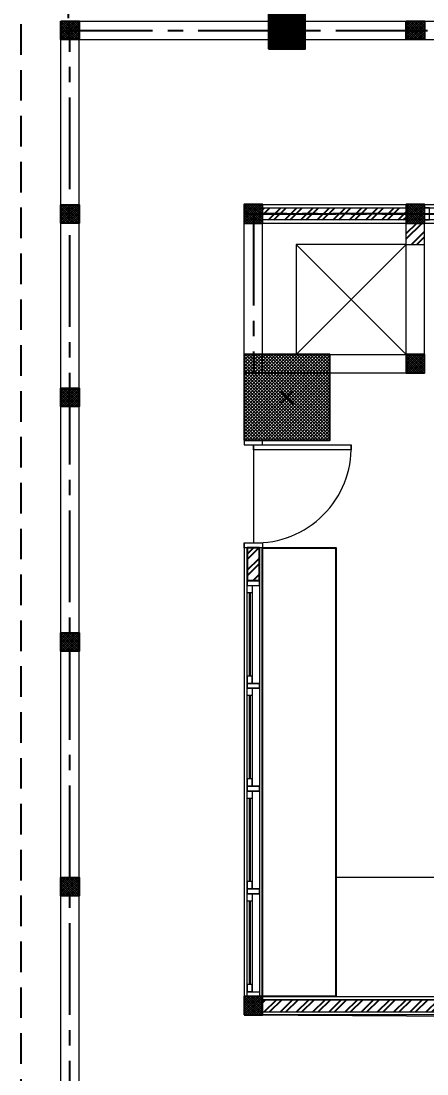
# Model space of a CAD drawing. Header units: inches. Extents: x 249 to 1192, y -18 to 440.
# Drawn here: x 761.21 to 764.53, y 212.84 to 221.45 of the extents above; entities that cross this region are included whole.
import ezdxf

# ---------------------------------------------------------------- set-up
doc = ezdxf.new("R2010")
doc.units = ezdxf.units.IN
doc.header["$MEASUREMENT"] = 0
doc.linetypes.add('CENTER2', pattern=[1.125, 0.75, -0.125, 0.125, -0.125])
doc.linetypes.add('DASHED2', pattern=[0.375, 0.25, -0.125])
for name, color, linetype, lineweight in [('ARSIR BETON', 8, 'Continuous', 0), ('DIMENSI', 85, 'Continuous', 20), ('DINDING', 6, 'Continuous', 0), ('DINDING2', 137, 'Continuous', 20), ('KACA', 141, 'Continuous', 30), ('KUSEN', 16, 'Continuous', 15)]:
    doc.layers.add(name, color=color, linetype=linetype, lineweight=lineweight)
for name, color, linetype in [('ARSIR DINDING', 64, 'Continuous'), ('AS', 15, 'CENTER2'), ('ATAP', 123, 'Continuous'), ('FURNITURE', 11, 'Continuous'), ('KOLOM', 5, 'Continuous')]:
    doc.layers.add(name, color=color, linetype=linetype)
doc.styles.get("Standard").update_dxf_attribs({"font": 'arial.ttf'})
doc.dimstyles.new('UK. GDG PERTEMUAN', dxfattribs={"dimtxt": 0.5, "dimasz": 0.5, "dimexe": 0.5, "dimexo": 0.05, "dimgap": 0.1, "dimtad": 2, "dimdec": 0, "dimlfac": 100, "dimzin": 0, "dimdsep": 46, "dimtxsty": 'Standard', "dimblk": 'OBLIQUE', "dimcen": 0.09, "dimclrd": 8, "dimclre": 256, "dimclrt": 256, "dimadec": 0, "dimazin": 0, "dimtfac": 1, "dimtdec": 0, "dimtofl": 0, "dimtmove": 0, "dimatfit": 3, "dimldrblk": 'OBLIQUE', "dimfxl": 0, "dimtolj": 1, "dimtzin": 0, "dimarcsym": 0})

# ---------------------------------------------------------------- blocks, each defined once
blk = doc.blocks.new('K1')
at = {"layer": 'ARSIR BETON'}
h = blk.add_hatch(dxfattribs=at)
h.set_pattern_fill('ANSI37', color=256, scale=0.15, style=0)
h.set_pattern_definition([(45, (258.37489, 277.120751), (-0.01325825, 0.01325825), []), (135, (258.37489, 277.120751), (-0.01325825, -0.01325825), [])])
h.paths.add_polyline_path([(259.1249, 277.1708), (259.1249, 277.8708), (258.4249, 277.8708), (258.4249, 277.1708)])
at = {"layer": 'KOLOM'}
blk.add_lwpolyline([(258.4249, 277.1708), (259.1249, 277.1708), (259.1249, 277.8708), (258.4249, 277.8708)], close=True, dxfattribs=at)
for points in [[(258.7249, 277.5708), (258.8249, 277.4708)], [(258.7249, 277.4708), (258.8249, 277.5708)]]:
    blk.add_lwpolyline(points, dxfattribs=at)
blk = doc.blocks.new('K2')
at = {"layer": 'ARSIR BETON'}
h = blk.add_hatch(dxfattribs=at)
h.set_pattern_fill('ANSI37', color=256, scale=0.1, style=0)
h.set_pattern_definition([(45, (-38.743626, 268.082874), (-0.0088388, 0.0088388), []), (135, (-38.743626, 268.082874), (-0.0088388, -0.0088388), [])])
h.paths.add_polyline_path([(-38.5936, 268.2329), (-38.7436, 268.2329), (-38.7436, 268.0829), (-38.5936, 268.0829)])
at = {"layer": 'KOLOM'}
blk.add_lwpolyline([(-38.7436, 268.0829), (-38.5936, 268.0829), (-38.5936, 268.2329), (-38.7436, 268.2329)], close=True, dxfattribs=at)
blk = doc.blocks.new('K15')
at = {"layer": 'ARSIR BETON'}
h = blk.add_hatch(dxfattribs=at)
h.set_pattern_fill('ANSI37', color=256, scale=0.1, angle=179.99997, style=0)
h.set_pattern_definition([(225, (665.191469, 113.346442), (0.0088388, -0.00883884), []), (315, (665.191469, 113.346442), (0.00883884, 0.0088388), [])])
h.paths.add_polyline_path([(665.3165, 113.4964), (665.2665, 113.4964), (665.2665, 113.3464), (665.3165, 113.3464)])
h.paths.add_polyline_path([(665.2665, 113.4964), (665.2165, 113.4964), (665.2165, 113.3464), (665.2665, 113.3464)])
h.paths.add_polyline_path([(665.2165, 113.4964), (665.1915, 113.4964), (665.1915, 113.3464), (665.2165, 113.3464)])
h.paths.add_polyline_path([(665.3415, 113.4964), (665.3165, 113.4964), (665.3165, 113.4964), (665.3165, 113.3464), (665.3415, 113.3464)])
at = {"layer": 'KOLOM'}
blk.add_lwpolyline([(665.1915, 113.3464), (665.3415, 113.3464), (665.3415, 113.4964), (665.1915, 113.4964)], close=True, dxfattribs=at)
blk = doc.blocks.new('TOILET LT.2')
at = {"layer": 'ARSIR DINDING'}
h = blk.add_hatch(dxfattribs=at)
h.set_pattern_fill('ANSI32', color=256, scale=0.25, style=0)
h.set_pattern_definition([(45, (652.50368, 115.51291), (-0.0662913, 0.0662913), []), (45, (652.54787, 115.51291), (-0.0662913, 0.0662913), [])])
h.paths.add_polyline_path([(656.6287, 115.6129), (652.5037, 115.6129), (652.5037, 115.5129), (656.6287, 115.5129)])
h.paths.add_polyline_path([(656.7537, 116.6879), (656.6537, 116.6879), (656.6537, 115.6379), (656.7537, 115.6379)])
h.paths.add_polyline_path([(656.7537, 119.3379), (656.6537, 119.3379), (656.6537, 118.1379), (656.7537, 118.1379)])
h.paths.add_polyline_path([(656.7537, 122.6434), (656.6537, 122.6434), (656.6537, 121.8631), (656.7537, 121.8631)])
h.paths.add_polyline_path([(654.6287, 120.7629), (654.6287, 120.8629), (652.5037, 120.8629), (652.5037, 120.7629)])
at = {"layer": 'DINDING'}
blk.add_lwpolyline([(656.6287, 120.7379), (652.5037, 120.7379), (652.5037, 120.8879), (656.6287, 120.8879)], close=True, dxfattribs=at)
at = {"layer": 'DINDING2'}
blk.add_lwpolyline([(652.5037, 120.7629), (656.6287, 120.7629), (656.6287, 120.8629), (652.5037, 120.8629)], close=True, dxfattribs=at)
blk.add_blockref('K15', (-12.8378, 7.3915), dxfattribs=at)
blk = doc.blocks.new('LANTAI 2')
at = {"layer": 'ARSIR DINDING'}
h = blk.add_hatch(dxfattribs=at)
h.set_pattern_fill('ANSI32', color=256, scale=0.25, style=0)
h.set_pattern_definition([(45, (686.90808, 203.68867), (-0.066291, 0.066291), []), (45, (686.952275, 203.68867), (-0.066291, 0.066291), [])])
h.paths.add_polyline_path([(688.0831, 203.6887), (686.9081, 203.6887), (686.9081, 203.7887), (688.0831, 203.7887)])
h = blk.add_hatch(dxfattribs=at)
h.set_pattern_fill('ANSI32', color=256, scale=0.25, style=0)
h.paths.add_polyline_path([(688.2331, 203.4887), (688.2331, 203.6637), (688.0831, 203.6637), (688.0831, 203.4887)])
h = blk.add_hatch(dxfattribs=at)
h.set_pattern_fill('ANSI32', color=256, scale=0.25, style=0)
h.set_pattern_definition([(45, (686.78308, 200.73968), (-0.06629, 0.06629), []), (45, (686.82728, 200.73968), (-0.06629, 0.06629), [])])
h.paths.add_polyline_path([(686.7831, 200.7397), (686.8831, 200.7397), (686.8831, 201.0087), (686.7831, 201.0087)])
blk.add_lwpolyline([(686.7831, 200.7397), (686.8831, 200.7397), (686.8831, 201.0087), (686.7831, 201.0087)], close=True, dxfattribs=at)
at = {"layer": 'AS'}
for points in [[(703.1089, 175.8142), (685.3331, 175.8142), (685.3331, 205.3137)], [(685.2581, 205.2387), (695.1833, 205.2387)], [(686.7581, 203.7387), (727.4581, 203.7387)], [(688.2331, 203.7387), (686.7581, 203.7386)], [(686.8331, 203.7387), (686.8331, 202.4387)]]:
    blk.add_lwpolyline(points, dxfattribs=at)
at = {"layer": 'ATAP', "linetype": 'DASHED2'}
blk.add_lwpolyline([(685.2581, 178.7892), (684.9331, 178.7892), (684.9331, 205.6376), (695.5083, 205.6376), (695.5083, 205.6376), (727.8081, 205.6376), (734.9974, 205.6376), (734.9974, 194.3142)], dxfattribs=at)
at = {"layer": 'DINDING'}
for points in [[(685.2581, 205.3137), (695.1833, 205.3137)], [(685.2581, 178.7892), (685.2581, 205.3137)], [(703.1089, 175.8892), (685.4081, 175.8892), (685.4081, 205.3137)], [(685.2581, 205.1637), (695.1833, 205.1637)], [(686.7581, 202.4387), (686.7581, 203.8137), (692.8828, 203.8137)], [(686.7581, 203.8137), (693.0078, 203.8137)], [(686.7581, 202.4387), (688.2331, 202.4387), (688.2331, 203.8137)], [(687.4581, 202.5887), (688.0831, 202.5887), (688.0831, 203.8137)], [(686.7581, 203.6637), (693.0078, 203.6637)], [(686.9081, 202.4387), (686.9081, 203.6637), (692.7328, 203.6637)], [(688.0831, 203.4887), (687.1831, 202.5887)], [(687.1831, 203.4887), (688.0831, 202.5887)], [(688.0831, 203.4887), (688.2331, 203.4887)], [(686.7581, 201.0487), (686.7581, 197.1887), (691.1833, 197.1637)], [(686.9081, 201.0487), (686.9081, 197.3137), (691.1833, 197.3137)]]:
    blk.add_lwpolyline(points, dxfattribs=at)
for points in [[(687.1831, 202.5887), (688.0831, 202.5887), (688.0831, 203.4887), (687.1831, 203.4887)], [(687.5081, 197.3387), (691.0331, 197.3387), (691.0333, 198.3137), (687.5081, 198.3137)]]:
    blk.add_lwpolyline(points, close=True, dxfattribs=at)
at = {"layer": 'DINDING2'}
blk.add_lwpolyline([(688.0831, 203.6887), (686.9081, 203.6887), (686.9081, 203.7887), (688.0831, 203.7887)], close=True, dxfattribs=at)
blk.add_lwpolyline([(693.0078, 203.6887), (688.2331, 203.6887), (688.2331, 203.7887), (693.0078, 203.7887)], dxfattribs=at)
at = {"layer": 'FURNITURE'}
blk.add_lwpolyline([(686.9081, 201.0087), (687.5081, 201.0087), (687.5081, 197.3387), (686.9081, 197.3387), (686.9081, 201.0087)], dxfattribs=at)
at = {"layer": 'KACA'}
for points in [[(686.8031, 200.6397), (686.8031, 199.9595)], [(686.8031, 199.7995), (686.8031, 199.1193)], [(686.8031, 198.9593), (686.8031, 198.2791)], [(686.8031, 198.1191), (686.8031, 197.4389)]]:
    blk.add_lwpolyline(points, dxfattribs=at)
at = {"layer": 'KUSEN'}
for points in [[(689.113, 203.6887), (688.2328, 203.6887), (688.2328, 203.7887), (689.113, 203.7887)], [(688.2328, 203.6887), (688.2728, 203.6887), (688.2728, 203.7887), (688.2328, 203.7887)], [(686.7581, 201.8887), (686.7581, 201.8487), (686.9081, 201.8487), (686.9081, 201.8887)], [(686.7581, 201.0087), (686.7581, 201.0487), (686.9081, 201.0487), (686.9081, 201.0087)], [(686.7831, 200.6997), (686.8831, 200.6997), (686.8831, 200.7397), (686.7831, 200.7397)], [(686.8831, 199.8595), (686.7831, 199.8595), (686.7831, 200.7397), (686.8831, 200.7397)], [(686.7831, 200.7397), (686.8831, 200.7397), (686.8831, 197.3389), (686.7831, 197.3389)], [(686.8231, 199.8995), (686.7831, 199.8995), (686.7831, 200.6997), (686.8231, 200.6997)], [(686.7831, 199.8595), (686.8831, 199.8595), (686.8831, 199.8995), (686.7831, 199.8995)], [(686.8831, 199.0193), (686.7831, 199.0193), (686.7831, 199.8995), (686.8831, 199.8995)], [(686.7831, 199.8995), (686.8831, 199.8995), (686.8831, 199.8595), (686.7831, 199.8595)], [(686.8231, 199.0593), (686.7831, 199.0593), (686.7831, 199.8595), (686.8231, 199.8595)], [(686.7831, 199.0193), (686.8831, 199.0193), (686.8831, 199.0593), (686.7831, 199.0593)], [(686.8831, 198.1791), (686.7831, 198.1791), (686.7831, 199.0593), (686.8831, 199.0593)], [(686.7831, 199.0593), (686.8831, 199.0593), (686.8831, 199.0193), (686.7831, 199.0193)], [(686.8231, 198.2191), (686.7831, 198.2191), (686.7831, 199.0193), (686.8231, 199.0193)], [(686.7831, 198.1791), (686.8831, 198.1791), (686.8831, 198.2191), (686.7831, 198.2191)], [(686.8831, 197.3389), (686.7831, 197.3389), (686.7831, 198.2191), (686.8831, 198.2191)], [(686.7831, 198.2191), (686.8831, 198.2191), (686.8831, 198.1791), (686.7831, 198.1791)], [(686.8231, 197.3789), (686.7831, 197.3789), (686.7831, 198.1791), (686.8231, 198.1791)], [(686.7831, 197.3789), (686.8831, 197.3789), (686.8831, 197.3389), (686.7831, 197.3389)]]:
    blk.add_lwpolyline(points, close=True, dxfattribs=at)
for points in [[(686.8331, 201.8487), (686.8331, 201.0487)], [(686.8331, 201.8487), (687.6331, 201.8487), (687.6331, 201.8087), (686.8331, 201.8087), (686.8331, 201.8487)], [(686.8231, 200.6997), (686.8231, 200.6397), (686.7831, 200.6397), (686.7831, 200.6997), (686.8231, 200.6997)], [(686.8231, 199.8995), (686.8231, 199.9595), (686.7831, 199.9595), (686.7831, 199.8995), (686.8231, 199.8995)], [(686.8231, 199.8595), (686.8231, 199.7995), (686.7831, 199.7995), (686.7831, 199.8595), (686.8231, 199.8595)], [(686.8231, 199.0593), (686.8231, 199.1193), (686.7831, 199.1193), (686.7831, 199.0593), (686.8231, 199.0593)], [(686.8231, 199.0193), (686.8231, 198.9593), (686.7831, 198.9593), (686.7831, 199.0193), (686.8231, 199.0193)], [(686.8231, 198.2191), (686.8231, 198.2791), (686.7831, 198.2791), (686.7831, 198.2191), (686.8231, 198.2191)], [(686.8231, 198.1791), (686.8231, 198.1191), (686.7831, 198.1191), (686.7831, 198.1791), (686.8231, 198.1791)], [(686.8231, 197.3789), (686.8231, 197.4389), (686.7831, 197.4389), (686.7831, 197.3789), (686.8231, 197.3789)]]:
    blk.add_lwpolyline(points, dxfattribs=at)
blk.add_arc((686.8531, 201.8287), 0.7803, 268.5312, 1.4688, dxfattribs=at)
at = {"xscale": -1, "rotation": 180}
for p in [(724.0017, 473.3965), (726.8267, 473.3965), (724.0017, 471.8965), (724.0017, 470.3965), (724.0017, 468.3965), (724.0017, 466.3965)]:
    blk.add_blockref('K2', p, dxfattribs=at)
for p in [(725.5017, -64.4192), (726.8267, -64.4192), (726.8267, -65.6442)]:
    blk.add_blockref('K2', p)
at = {"layer": 'DINDING2'}
blk.add_blockref('TOILET LT.2', (34.4044, 76.4508), dxfattribs=at)
at = {"layer": 'KOLOM', "xscale": 0.4285714285714053, "yscale": 0.4285714285714053, "zscale": 0.4285714285714053}
blk.add_blockref('K1', (576.2046, 86.3012), dxfattribs=at)
at = {"layer": 'KOLOM'}
blk.add_blockref('K1', (428.3332, -75.2821), dxfattribs=at)
blk = doc.blocks.new('_Oblique')
at = {"color": 0, "linetype": 'ByBlock', "lineweight": -2}
blk.add_line((-0.5, -0.5), (0.5, 0.5), dxfattribs=at)
blk = doc.blocks.new('*D208')
at = {"layer": 'DEFPOINTS', "color": 0}
for p in [(763.3741, 222.4342), (761.5988, 221.4222), (763.3741, 221.4222)]:
    blk.add_point(p, dxfattribs=at)
at = {"layer": 'DIMENSI', "lineweight": -2}
for p, q in [((761.5988, 221.4722), (761.5988, 222.9342)), ((763.3741, 221.4722), (763.3741, 222.9342))]:
    blk.add_line(p, q, dxfattribs=at)
at = {"layer": 'DIMENSI', "color": 8, "lineweight": -2}
blk.add_line((761.5988, 222.4342), (763.3741, 222.4342), dxfattribs=at)
at = {"layer": 'DIMENSI', "color": 8, "lineweight": -2, "xscale": 0.5, "yscale": 0.5, "zscale": 0.5, "rotation": 180}
blk.add_blockref('_Oblique', (761.5988, 222.4342), dxfattribs=at)
at = {"layer": 'DIMENSI', "color": 8, "lineweight": -2, "xscale": 0.5, "yscale": 0.5, "zscale": 0.5}
blk.add_blockref('_Oblique', (763.3741, 222.4342), dxfattribs=at)
at = {"layer": 'DIMENSI', "insert": (762.4864, 222.7895), "char_height": 0.5, "attachment_point": 5}
blk.add_mtext('\\A1;177.5', dxfattribs=at)
blk = doc.blocks.new('*D209')
at = {"layer": 'DEFPOINTS', "color": 0}
for p in [(814.3861, 223.1325), (763.3861, 221.4843), (814.3861, 221.4365)]:
    blk.add_point(p, dxfattribs=at)
at = {"layer": 'DIMENSI', "lineweight": -2}
for p, q in [((763.3861, 221.5343), (763.3861, 223.6325)), ((814.3861, 221.4865), (814.3861, 223.6325))]:
    blk.add_line(p, q, dxfattribs=at)
at = {"layer": 'DIMENSI', "color": 8, "lineweight": -2}
blk.add_line((763.3861, 223.1325), (814.3861, 223.1325), dxfattribs=at)
at = {"layer": 'DIMENSI', "color": 8, "lineweight": -2, "xscale": 0.5, "yscale": 0.5, "zscale": 0.5, "rotation": 180}
blk.add_blockref('_Oblique', (763.3861, 223.1325), dxfattribs=at)
at = {"layer": 'DIMENSI', "color": 8, "lineweight": -2, "xscale": 0.5, "yscale": 0.5, "zscale": 0.5}
blk.add_blockref('_Oblique', (814.3861, 223.1325), dxfattribs=at)
at = {"layer": 'DIMENSI', "insert": (788.8861, 223.4878), "char_height": 0.5, "attachment_point": 5}
blk.add_mtext('\\A1;5100.0', dxfattribs=at)

msp = doc.modelspace()

# ---------------------------------------------------------------- block references
msp.add_blockref('LANTAI 2', (76.2777, 16.1343))

# ---------------------------------------------------------------- next in the draw order: dimensions: what is measured, and where the dimension line sits
at = {"layer": 'DIMENSI'}
dim = msp.add_linear_dim(base=(814.3861, 223.1325), p1=(763.3861, 221.4843), p2=(814.3861, 221.4365), dimstyle='UK. GDG PERTEMUAN', override={"dimdec": 1}, dxfattribs=at)
dim.commit()
dim.dimension.update_dxf_attribs({"geometry": '*D209', "text_midpoint": (788.8861, 223.4878)})
dim = msp.add_linear_dim(base=(763.3741, 222.4342), p1=(761.5988, 221.4222), p2=(763.3741, 221.4222), dimstyle='UK. GDG PERTEMUAN', override={"dimdec": 1}, dxfattribs=at)
dim.commit()
dim.dimension.update_dxf_attribs({"geometry": '*D208', "text_midpoint": (762.4864, 222.4342), "dimtype": 160})

doc.saveas('drawing.dxf')
